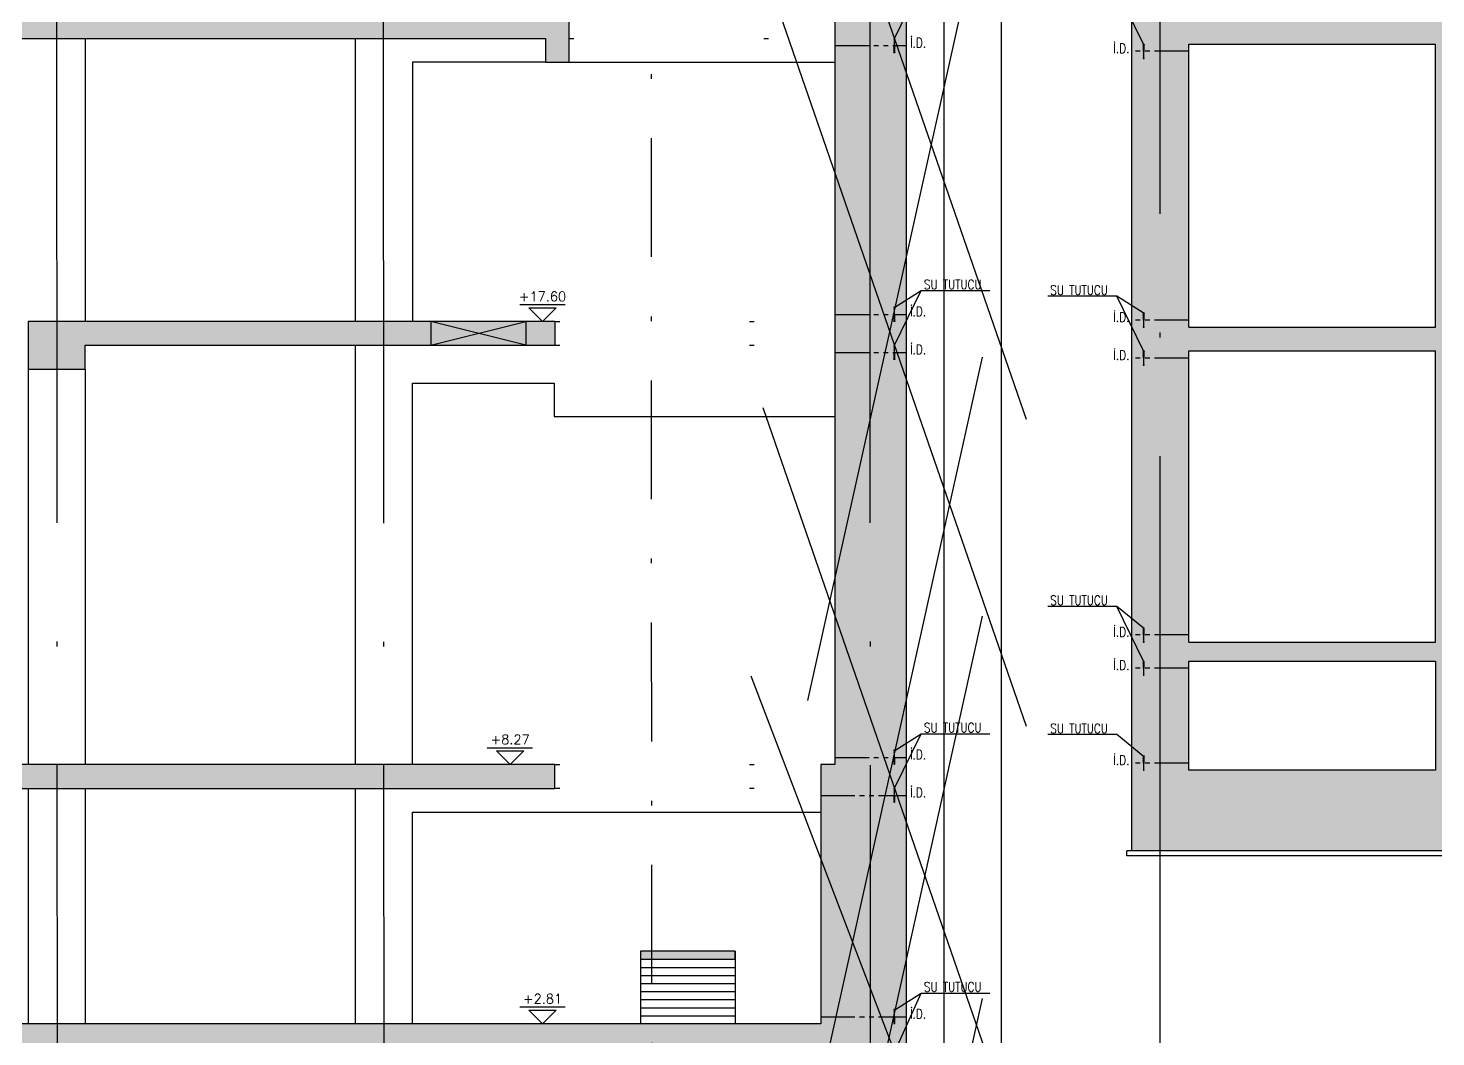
# Model space of a CAD drawing. Header units: millimetres. Extents: x 400382 to 401267, y 4543945 to 4544126.
# Drawn here: x 400643.13 to 400672.79, y 4543968.17 to 4543989.41 of the extents above; entities that cross this region are included whole.
import ezdxf
from ezdxf.enums import TextEntityAlignment as Align

# ---------------------------------------------------------------- set-up
doc = ezdxf.new("R2010")
doc.units = ezdxf.units.MM
for name, pattern in [('ACAD_ISO05W100', [33, 24, -3, 0, -3, 0, -3]), ('AKS', [3, 2.5, -0.25, 0, -0.25]), ('CIZGI', [0.4, 0.25, -0.15]), ('CONTINU', [0]), ('DASHDOT2', [0.5, 0.25, -0.125, 0, -0.125]), ('Dot', [4, 0, -4])]:
    doc.linetypes.add(name, pattern=pattern)
for name, color, linetype in [('aks prota', 2, 'AKS'), ('görünüş prota', 4, 'Continuous'), ('inşaat derzi prota', 11, 'Continuous'), ('kesik prota', 2, 'CIZGI'), ('kesit prota', 1, 'Continuous'), ('kesit tarama prota', 252, 'Continuous'), ('kot prota', 4, 'Continuous'), ('not yazısı prota', 6, 'Continuous'), ('not çizgisi prota', 4, 'Continuous'), ('PRT-AL-TUNEL_EKSENI', 14, 'DASHDOT2'), ('PRT-CST-rc_level', 6, 'Continuous'), ('PRT-CST-rc_levermark', 4, 'Continuous'), ('st_s_su tutucu', 2, 'Continuous'), ('st_s_ölçü', 4, 'Continuous')]:
    doc.layers.add(name, color=color, linetype=linetype)
doc.layers.add('PRT-KD-kazik', color=172, linetype='Continuous', lineweight=25)
doc.styles.add('OLCU', font='romanstw.shx')
doc.styles.add('TSIMPLEX', font='romanstw.shx')
doc.dimstyles.new('1-50', dxfattribs={"dimtxt": 10, "dimasz": 4, "dimexe": 4, "dimexo": 8, "dimgap": 4, "dimtad": 1, "dimdec": 1, "dimrnd": 0.05, "dimzin": 9, "dimdsep": 46, "dimtxsty": 'OLCU', "dimblk1": 'OBLIQUE', "dimblk2": 'OBLIQUE', "dimsah": 1, "dimcen": 2, "dimdle": 4, "dimclrd": 4, "dimclre": 4, "dimclrt": 3, "dimadec": 1, "dimazin": 0, "dimtfac": 1, "dimtdec": 1, "dimtix": 1, "dimtmove": 2, "dimatfit": 3, "dimldrblk": 'OBLIQUE', "dimfxl": 1, "dimtvp": 1, "dimtolj": 1, "dimtzin": 1, "dimarcsym": 0})

# ---------------------------------------------------------------- blocks, each defined once
blk = doc.blocks.new('_Oblique')
at = {"layer": 'st_s_ölçü', "lineweight": -2}
blk.add_line((-0.5, -0.5), (0.5, 0.5), dxfattribs=at)
blk = doc.blocks.new('D')
at = {"layer": 'st_s_su tutucu', "linetype": 'CONTINU', "ltscale": 0.2}
for p, q in [((-39987.8, 52508.2), (-39992.6, 52508.2)), ((-39992.6, 52508.2), (-39992.6, 52507.4)), ((-39992.6, 52507.4), (-39990.6, 52506.1)), ((-39990.6, 52506.1), (-39990.6, 52498.5)), ((-39989.8, 52506.1), (-39987.8, 52507.4)), ((-39989.8, 52498.5), (-39989.8, 52506.1)), ((-39987.8, 52507.4), (-39987.8, 52508.2)), ((-39992.6, 52449), (-39990.6, 52450.3)), ((-39992.6, 52448.2), (-39992.6, 52449)), ((-39987.8, 52448.2), (-39992.6, 52448.2)), ((-39990.6, 52478.7), (-39991.9, 52478.7)), ((-39991.9, 52478.7), (-39991.9, 52477.7)), ((-39991.9, 52477.7), (-39990.6, 52477.7)), ((-39990.6, 52498.5), (-39991.5, 52498.5)), ((-39991.5, 52498.5), (-39991.5, 52497.9)), ((-39991.5, 52497.9), (-39990.6, 52497.9)), ((-39990.6, 52488.5), (-39991.5, 52488.5)), ((-39991.5, 52488.5), (-39991.5, 52487.9)), ((-39991.5, 52487.9), (-39990.6, 52487.9)), ((-39991.5, 52467.9), (-39991.5, 52468.5)), ((-39991.5, 52468.5), (-39990.6, 52468.5)), ((-39990.6, 52467.9), (-39991.5, 52467.9)), ((-39991.5, 52457.9), (-39991.5, 52458.5)), ((-39991.5, 52458.5), (-39990.6, 52458.5)), ((-39990.6, 52457.9), (-39991.5, 52457.9)), ((-39990.6, 52497.9), (-39990.6, 52488.5)), ((-39990.6, 52487.9), (-39990.6, 52478.7)), ((-39990.6, 52468.5), (-39990.6, 52477.7)), ((-39990.6, 52458.5), (-39990.6, 52467.9)), ((-39990.6, 52450.3), (-39990.6, 52457.9)), ((-39988.9, 52498.5), (-39989.8, 52498.5)), ((-39989.8, 52488.5), (-39989.8, 52497.9)), ((-39989.8, 52497.9), (-39988.9, 52497.9)), ((-39988.9, 52488.5), (-39989.8, 52488.5)), ((-39989.8, 52478.7), (-39989.8, 52487.9)), ((-39989.8, 52487.9), (-39988.9, 52487.9)), ((-39988.5, 52478.7), (-39989.8, 52478.7)), ((-39989.8, 52477.7), (-39988.5, 52477.7)), ((-39989.8, 52477.7), (-39989.8, 52468.5)), ((-39989.8, 52468.5), (-39988.9, 52468.5)), ((-39988.9, 52467.9), (-39989.8, 52467.9)), ((-39989.8, 52467.9), (-39989.8, 52458.5)), ((-39989.8, 52458.5), (-39988.9, 52458.5)), ((-39988.9, 52457.9), (-39989.8, 52457.9)), ((-39989.8, 52457.9), (-39989.8, 52450.3)), ((-39989.8, 52450.3), (-39987.8, 52449)), ((-39988.9, 52497.9), (-39988.9, 52498.5)), ((-39988.9, 52487.9), (-39988.9, 52488.5)), ((-39988.9, 52468.5), (-39988.9, 52467.9)), ((-39988.9, 52458.5), (-39988.9, 52457.9)), ((-39988.5, 52477.7), (-39988.5, 52478.7)), ((-39987.8, 52449), (-39987.8, 52448.2))]:
    blk.add_line(p, q, dxfattribs=at)
blk = doc.blocks.new('KOTK5')
at = {"layer": 'PRT-CST-rc_levermark'}
blk.add_line((217, 160), (-213, 160), dxfattribs=at)
blk.add_lwpolyline([(130, 130), (-130, 130), (0, 0)], close=True, dxfattribs=at)
at = {"layer": 'PRT-CST-rc_level', "style": 'OLCU'}
blk.add_attdef('000.00', text='', height=90, dxfattribs=at).set_placement((0, 193), align=Align.CENTER)

msp = doc.modelspace()

# ---------------------------------------------------------------- hatches: boundary and pattern name
at = {"layer": 'kesit tarama prota'}
h = msp.add_hatch(color=256, dxfattribs=at)
h.dxf.hatch_style = 1
h.paths.add_polyline_path([(400752.80478, 4543960.26944), (400728.53905, 4543960.26944), (400728.53905, 4543961.89944), (400774.30406, 4543961.89944), (400774.30406, 4543960.26944), (400754.14467, 4543960.26944), (400754.14467, 4543957.71944), (400787.74533, 4543957.71944), (400787.74533, 4543960.26944), (400787.74533, 4543973.77944), (400787.71973, 4543973.77944), (400787.71973, 4543976.07944), (400788.21973, 4543976.07944), (400788.21973, 4543976.27944), (400790.59874, 4543976.27944), (400790.59874, 4543973.77944), (400787.74533, 4543973.77944), (400787.74533, 4543972.07944), (400807.77377, 4543972.07944), (400808.98346, 4543968.32944), (400817.08073, 4543968.32944), (400817.08073, 4543996.86944), (400808.97873, 4543996.86944), (400808.97873, 4543999.52944), (400806.38073, 4543999.52944), (400806.38073, 4543996.86944), (400802.08073, 4543996.86944), (400802.08073, 4544000.03944), (400801.78073, 4544000.03944), (400801.78073, 4543995.66944), (400806.18073, 4543995.66944), (400806.18073, 4543989.56944), (400806.18073, 4543989.06944), (400806.18073, 4543983.10944), (400806.18073, 4543982.60944), (400806.18073, 4543973.77944), (400790.89874, 4543973.77944), (400790.89874, 4543976.07944), (400804.38073, 4543976.07944), (400804.38073, 4543976.47944), (400788.01973, 4543976.47944), (400788.01973, 4543976.27944), (400787.71973, 4543976.27944), (400787.71973, 4543976.66944), (400787.41973, 4543976.66944), (400787.41973, 4543976.83944), (400787.11973, 4543976.83944), (400787.11973, 4543977.00944), (400786.81973, 4543977.00944), (400786.81973, 4543977.17944), (400786.51973, 4543977.17944), (400786.51973, 4543977.34944), (400786.21973, 4543977.34944), (400786.21973, 4543977.51944), (400785.91973, 4543977.51944), (400785.91973, 4543977.68944), (400785.61973, 4543977.68944), (400785.61973, 4543977.85944), (400785.31973, 4543977.85944), (400785.31973, 4543978.02944), (400785.01973, 4543978.02944), (400785.01973, 4543978.19944), (400784.71973, 4543978.19944), (400784.71973, 4543978.36944), (400784.41973, 4543978.36944), (400784.41973, 4543978.53944), (400784.11973, 4543978.53944), (400784.11973, 4543978.70944), (400782.91973, 4543978.70944), (400782.91973, 4543978.87944), (400782.61973, 4543978.87944), (400782.61973, 4543979.04944), (400782.31973, 4543979.04944), (400782.31973, 4543979.21944), (400782.01973, 4543979.21944), (400782.01973, 4543979.38944), (400781.71973, 4543979.38944), (400781.71973, 4543979.55944), (400781.41973, 4543979.55944), (400781.41973, 4543979.72944), (400781.11973, 4543979.72944), (400781.11973, 4543979.89944), (400780.81973, 4543979.89944), (400780.81973, 4543980.06944), (400780.51973, 4543980.06944), (400780.51973, 4543980.23944), (400780.21973, 4543980.23944), (400780.21973, 4543980.40944), (400779.91973, 4543980.40944), (400779.91973, 4543980.57944), (400779.61973, 4543980.57944), (400779.61973, 4543980.74944), (400779.31973, 4543980.74944), (400779.31973, 4543980.91944), (400778.11973, 4543980.91944), (400778.11973, 4543981.08944), (400777.81973, 4543981.08944), (400777.81973, 4543981.25944), (400777.51973, 4543981.25944), (400777.51973, 4543981.42944), (400777.21973, 4543981.42944), (400777.21973, 4543981.59944), (400776.91973, 4543981.59944), (400776.91973, 4543981.76944), (400776.61973, 4543981.76944), (400776.61973, 4543981.93944), (400776.31973, 4543981.93944), (400776.31973, 4543982.10944), (400776.01973, 4543982.10944), (400776.01973, 4543982.27944), (400775.71973, 4543982.27944), (400775.71973, 4543982.44944), (400775.41973, 4543982.44944), (400775.41973, 4543982.61944), (400775.11973, 4543982.61944), (400775.11973, 4543982.78944), (400774.81973, 4543982.78944), (400774.81973, 4543982.95944), (400774.51973, 4543982.95944), (400774.51973, 4543983.10944), (400759.29513, 4543983.10944), (400759.29513, 4543989.01944), (400758.99513, 4543989.01944), (400758.99513, 4543983.10944), (400752.99513, 4543983.10944), (400752.99513, 4543989.01944), (400752.69513, 4543989.01944), (400752.69513, 4543983.10944), (400752.69513, 4543983.00944), (400752.44513, 4543983.00944), (400752.44513, 4543983.10944), (400737.18554, 4543983.10944), (400737.18554, 4543982.60944), (400771.96924, 4543982.60944), (400771.96924, 4543981.10944), (400776.29149, 4543981.10944), (400784.31088, 4543976.47944), (400739.48554, 4543976.47944), (400739.48554, 4543976.07944), (400784.79874, 4543976.07944), (400784.79874, 4543973.77944), (400764.01554, 4543973.77944), (400764.01554, 4543976.02944), (400763.71554, 4543976.02944), (400763.71554, 4543973.77944), (400746.71554, 4543973.77944), (400746.71554, 4543976.02944), (400746.41554, 4543976.02944), (400746.41554, 4543973.77944), (400739.58554, 4543973.77944), (400739.58554, 4543972.77944), (400784.68299, 4543972.77944), (400784.68299, 4543968.31944), (400739.58554, 4543968.31944), (400739.58554, 4543966.81944), (400737.48554, 4543966.81944), (400737.48554, 4543968.31944), (400720.17426, 4543968.31944), (400720.17426, 4543968.11944), (400719.87402, 4543968.11944), (400719.87402, 4543968.50944), (400719.58402, 4543968.50944), (400719.58402, 4543968.67944), (400719.29402, 4543968.67944), (400719.29402, 4543968.84944), (400719.00402, 4543968.84944), (400719.00402, 4543969.01944), (400718.71402, 4543969.01944), (400718.71402, 4543969.18944), (400718.42402, 4543969.18944), (400718.42402, 4543969.35944), (400718.13402, 4543969.35944), (400718.13402, 4543969.52944), (400717.84402, 4543969.52944), (400717.84402, 4543969.69944), (400717.55402, 4543969.69944), (400717.55402, 4543969.86944), (400717.26402, 4543969.86944), (400717.26402, 4543970.03944), (400716.97402, 4543970.03944), (400716.97402, 4543970.20944), (400716.68402, 4543970.20944), (400716.68402, 4543970.37944), (400716.39402, 4543970.37944), (400716.39402, 4543970.54944), (400716.10402, 4543970.54944), (400716.10402, 4543970.71944), (400715.81402, 4543970.71944), (400715.81402, 4543970.88944), (400715.52402, 4543970.88944), (400715.52402, 4543971.05944), (400714.03402, 4543971.05944), (400714.03402, 4543971.22944), (400713.74402, 4543971.22944), (400713.74402, 4543971.39944), (400713.45402, 4543971.39944), (400713.45402, 4543971.56944), (400713.16402, 4543971.56944), (400713.16402, 4543971.73944), (400712.87402, 4543971.73944), (400712.87402, 4543971.90944), (400712.58402, 4543971.90944), (400712.58402, 4543972.07944), (400712.29402, 4543972.07944), (400712.29402, 4543972.24944), (400712.00402, 4543972.24944), (400712.00402, 4543972.41944), (400711.71402, 4543972.41944), (400711.71402, 4543972.58944), (400711.42402, 4543972.58944), (400711.42402, 4543972.75944), (400711.13402, 4543972.75944), (400711.13402, 4543972.92944), (400710.84402, 4543972.92944), (400710.84402, 4543973.09944), (400710.55402, 4543973.09944), (400710.55402, 4543973.26944), (400710.26402, 4543973.26944), (400710.26402, 4543973.43944), (400709.97402, 4543973.43944), (400709.97402, 4543973.60944), (400709.68402, 4543973.60944), (400709.68402, 4543973.77944), (400708.19402, 4543973.77944), (400708.19402, 4543973.94944), (400707.90402, 4543973.94944), (400707.90402, 4543974.11944), (400707.61402, 4543974.11944), (400707.61402, 4543974.28944), (400707.32402, 4543974.28944), (400707.32402, 4543974.45944), (400707.03402, 4543974.45944), (400707.03402, 4543974.62944), (400706.74402, 4543974.62944), (400706.74402, 4543974.79944), (400706.45402, 4543974.79944), (400706.45402, 4543974.96944), (400706.16402, 4543974.96944), (400706.16402, 4543975.13944), (400705.87402, 4543975.13944), (400705.87402, 4543975.30944), (400705.58402, 4543975.30944), (400705.58402, 4543975.47944), (400705.29402, 4543975.47944), (400705.29402, 4543975.64944), (400705.00402, 4543975.64944), (400705.00402, 4543975.81944), (400704.71402, 4543975.81944), (400704.71402, 4543975.98944), (400704.42402, 4543975.98944), (400704.42402, 4543976.15944), (400704.13402, 4543976.15944), (400704.13402, 4543976.32944), (400703.84402, 4543976.32944), (400703.84402, 4543976.47944), (400677.28073, 4543976.47944), (400677.28073, 4543982.60944), (400684.83073, 4543982.60944), (400684.83073, 4543983.10944), (400677.28073, 4543983.10944), (400677.28073, 4543989.06944), (400713.741, 4543989.06944), (400713.741, 4543989.56944), (400677.28073, 4543989.56944), (400677.28073, 4543995.66944), (400695.5878, 4543995.66944), (400695.5878, 4543998.24944), (400695.2878, 4543998.24944), (400695.2878, 4543996.86944), (400677.08073, 4543996.86944), (400677.08073, 4543997.39944), (400674.48073, 4543997.39944), (400674.48073, 4543996.86944), (400666.38073, 4543996.86944), (400666.38073, 4543972.07944), (400678.17105, 4543972.07944), (400679.38073, 4543968.32944), (400686.13073, 4543968.32944), (400687.34041, 4543972.07944), (400703.1323, 4543972.07944), (400705.8123, 4543966.71944), (400715.09975, 4543966.71944), (400715.09975, 4543968.31944), (400714.03402, 4543968.31944), (400714.03402, 4543970.85944), (400715.17972, 4543970.85944), (400719.57402, 4543968.28347), (400719.57402, 4543967.28944), (400718.15748, 4543967.28944), (400718.15748, 4543967.91944), (400717.00197, 4543967.91944), (400717.00197, 4543968.31944), (400715.09975, 4543968.31944), (400715.09975, 4543966.71944), (400715.09975, 4543960.26944), (400715.09975, 4543957.71944), (400752.80478, 4543957.71944)])
h.paths.add_polyline_path([(400726.83873, 4543962.19944), (400726.83873, 4543961.89944), (400728.11372, 4543961.89944), (400728.11372, 4543960.26944), (400727.02474, 4543960.26944), (400725.34166, 4543959.71944), (400723.06177, 4543959.71944), (400721.37869, 4543960.26944), (400718.16209, 4543960.26944), (400718.16209, 4543966.41944), (400723.60465, 4543966.41944), (400723.60465, 4543967.71944), (400736.88554, 4543967.71944), (400736.88554, 4543966.21944), (400740.18554, 4543966.21944), (400740.18554, 4543967.71944), (400784.68299, 4543967.71944), (400784.68299, 4543960.26944), (400781.46639, 4543960.26944), (400779.78331, 4543959.71944), (400777.50342, 4543959.71944), (400775.82034, 4543960.26944), (400774.73109, 4543960.26944), (400774.73109, 4543961.89944), (400776.00635, 4543961.89944), (400776.00635, 4543962.19944)], flags=16)
h.paths.add_polyline_path([(400723.00467, 4543966.81944), (400719.87402, 4543966.81944), (400719.87402, 4543967.91944), (400720.37426, 4543967.91944), (400720.37426, 4543968.11944), (400723.00467, 4543968.11944)], flags=16)
h.paths.add_polyline_path([(400713.73402, 4543968.31944), (400707.5123, 4543968.31944), (400707.5123, 4543973.17944), (400707.5123, 4543973.77944), (400702.32511, 4543973.77944), (400702.32511, 4543976.27944), (400703.53384, 4543976.27944), (400707.5123, 4543973.94723), (400707.5123, 4543973.77944), (400707.5123, 4543973.17944), (400708.73024, 4543973.17944), (400713.73402, 4543970.29051)], flags=16)
h.paths.add_polyline_path([(400702.02511, 4543973.77944), (400684.73073, 4543973.77944), (400684.43073, 4543973.77944), (400684.43073, 4543970.02944), (400681.08073, 4543970.02944), (400681.08073, 4543973.77944), (400680.78073, 4543973.77944), (400677.28073, 4543973.77944), (400677.28073, 4543976.07944), (400702.02511, 4543976.07944)], flags=16)
h.paths.add_polyline_path([(400772.56924, 4543981.60944), (400772.56924, 4543982.90944), (400774.2023, 4543982.90944), (400776.42546, 4543981.64964), (400776.42546, 4543981.60944)], flags=16)
h.paths.add_polyline_path([(400778.11973, 4543980.63125), (400778.11973, 4543980.71944), (400778.967, 4543980.71944), (400782.61973, 4543978.64956), (400782.61973, 4543978.03318)], flags=16)
h.paths.add_polyline_path([(400782.91973, 4543977.85997), (400782.91973, 4543978.50944), (400783.767, 4543978.50944), (400787.41973, 4543976.43956), (400787.41973, 4543973.77944), (400785.29874, 4543973.77944), (400785.29874, 4543976.48645)], flags=16)
h.paths.add_polyline_path([(400676.68073, 4543973.77944), (400673.28073, 4543973.77944), (400673.28073, 4543995.66944), (400674.78073, 4543995.66944), (400674.78073, 4543997.09944), (400676.68073, 4543997.09944)], flags=16)
h.paths.add_polyline_path([(400672.78073, 4543973.77944), (400667.58073, 4543973.77944), (400667.58073, 4543976.07944), (400672.78073, 4543976.07944)], flags=16)
h.paths.add_polyline_path([(400672.78073, 4543976.47944), (400667.58073, 4543976.47944), (400667.58073, 4543982.60944), (400672.78073, 4543982.60944)], flags=16)
h.paths.add_polyline_path([(400672.78073, 4543983.10944), (400667.58073, 4543983.10944), (400667.58073, 4543989.06944), (400672.78073, 4543989.06944)], flags=16)
h.paths.add_polyline_path([(400672.78073, 4543989.56944), (400667.58073, 4543989.56944), (400667.58073, 4543995.66944), (400672.78073, 4543995.66944)], flags=16)
h.paths.add_polyline_path([(400806.78346, 4543973.77944), (400806.78346, 4543999.32944), (400808.67873, 4543999.32944), (400808.67873, 4543995.66944), (400810.18346, 4543995.66944), (400810.18346, 4543973.77944)], flags=16)
h.paths.add_polyline_path([(400810.68346, 4543970.02944), (400810.68346, 4543976.07944), (400815.88073, 4543976.07944), (400815.88073, 4543973.77944), (400815.88073, 4543970.02944)], flags=16)
h.paths.add_polyline_path([(400810.68346, 4543976.47944), (400810.68346, 4543982.60944), (400815.88073, 4543982.60944), (400815.88073, 4543976.47944)], flags=16)
h.paths.add_polyline_path([(400810.68346, 4543983.10944), (400810.68346, 4543989.06944), (400815.88073, 4543989.06944), (400815.88073, 4543983.10944)], flags=16)
h.paths.add_polyline_path([(400810.68346, 4543989.56944), (400810.68346, 4543995.66944), (400815.88073, 4543995.66944), (400815.88073, 4543989.56944)], flags=16)
h = msp.add_hatch(color=256, dxfattribs=at)
h.dxf.hatch_style = 1
h.paths.add_polyline_path([(400661.6276, 4543996.98835), (400617.54174, 4543996.98835), (400617.54174, 4543995.78835), (400660.1276, 4543995.78835), (400660.1276, 4543973.89881), (400659.8276, 4543973.89881), (400659.8276, 4543968.43835), (400642.17763, 4543968.43835), (400642.17763, 4543967.83835), (400650.62647, 4543967.83835), (400650.62679, 4543967.23835), (400651.22759, 4543967.23835), (400651.22759, 4543967.83835), (400653.6276, 4543967.83835), (400653.6276, 4543966.53835), (400654.2276, 4543966.53835), (400654.2276, 4543967.83835), (400659.8276, 4543967.83835), (400659.8276, 4543960.38835), (400657.93603, 4543960.38835), (400656.94674, 4543959.83834), (400655.60665, 4543959.83834), (400654.61735, 4543960.38835), (400653.97702, 4543960.38835), (400653.97702, 4543962.01835), (400654.72759, 4543962.01835), (400654.72759, 4543962.31835), (400653.02763, 4543962.31835), (400653.02763, 4543962.01835), (400653.72702, 4543962.01835), (400653.72702, 4543960.38835), (400642.70187, 4543960.38835), (400642.70187, 4543958.38835), (400654.09877, 4543958.38835), (400655.08807, 4543957.83834), (400657.46531, 4543957.83834), (400658.45461, 4543957.83835), (400661.6276, 4543957.83835)])
h = msp.add_hatch(color=256, dxfattribs=at)
h.dxf.hatch_style = 1
h.paths.add_polyline_path([(400654.5276, 4543989.68832), (400617.54174, 4543989.68835), (400617.54174, 4543988.88835), (400620.42803, 4543988.88835), (400620.42803, 4543989.18835), (400654.0276, 4543989.18832), (400654.0276, 4543988.6882), (400654.5276, 4543988.6882)])
h = msp.add_hatch(color=256, dxfattribs=at)
h.dxf.hatch_style = 1
h.paths.add_polyline_path([(400654.2276, 4543983.22835), (400643.12759, 4543983.22835), (400643.12759, 4543982.22835), (400644.32759, 4543982.22835), (400644.32759, 4543982.72835), (400654.2276, 4543982.72835)])
h = msp.add_hatch(color=256, dxfattribs=at)
h.dxf.hatch_style = 1
h.paths.add_polyline_path([(400654.22759, 4543973.89835), (400618.92759, 4543973.89835), (400618.92759, 4543957.83835), (400624.94132, 4543957.83835), (400625.93693, 4543958.38835), (400637.90187, 4543958.38835), (400637.90187, 4543960.38835), (400626.82702, 4543960.38835), (400626.82702, 4543962.01835), (400627.52809, 4543962.01835), (400627.52809, 4543962.31835), (400625.82759, 4543962.31835), (400625.82759, 4543962.01835), (400626.57702, 4543962.01835), (400626.57702, 4543960.38835), (400625.93693, 4543960.38835), (400624.94132, 4543959.83533), (400623.61206, 4543959.83533), (400622.61735, 4543960.38835), (400620.72759, 4543960.38835), (400620.72759, 4543967.83835), (400638.37763, 4543967.83835), (400638.37763, 4543968.43835), (400620.72759, 4543968.43835), (400620.72759, 4543972.89835), (400630.52759, 4543972.89835), (400630.52759, 4543973.39835), (400654.22759, 4543973.39835)])
h = msp.add_hatch(color=256, dxfattribs=at)
h.dxf.hatch_style = 1
h.paths.add_polyline_path([(400658.02759, 4543969.96835), (400656.02759, 4543969.96835), (400656.02759, 4543969.79835), (400658.02759, 4543969.79835)], flags=17)

# ---------------------------------------------------------------- linework, layer by layer
at = {"layer": 'aks prota', "ltscale": 10}
for p, q in [((400643.75198, 4543948.88764), (400643.72726, 4544003.34261)), ((400650.63579, 4543948.88299), (400650.61107, 4544003.33796)), ((400660.88579, 4543948.88764), (400660.86107, 4544003.34261)), ((400666.98073, 4543955.39459), (400666.98073, 4544003.2231))]:
    msp.add_line(p, q, dxfattribs=at)
at = {"layer": 'görünüş prota'}
for p, q in [((400644.32759, 4543989.18835), (400644.32759, 4543983.22835)), ((400650.02759, 4543983.22835), (400650.02759, 4543989.18835)), ((400650.02759, 4543973.89835), (400650.02759, 4543982.72835)), ((400643.12759, 4543982.22835), (400643.12759, 4543973.89835)), ((400644.32759, 4543982.22835), (400644.32759, 4543973.89835)), ((400654.21201, 4543981.92835), (400654.21201, 4543981.22887)), ((400643.12759, 4543973.39835), (400643.12759, 4543968.43835)), ((400644.32759, 4543973.39835), (400644.32759, 4543968.43835)), ((400650.02759, 4543968.43835), (400650.02759, 4543973.39835)), ((400666.38073, 4543972.07944), (400666.28073, 4543972.07944)), ((400666.28073, 4543971.97944), (400666.28073, 4543972.07944)), ((400678.10924, 4543971.97944), (400666.28073, 4543971.97944))]:
    msp.add_line(p, q, dxfattribs=at)
at = {"layer": 'görünüş prota', "color": 4}
for p, q in [((400656.02759, 4543969.96835), (400656.02759, 4543968.43835)), ((400658.02759, 4543969.96835), (400658.02759, 4543968.43835))]:
    msp.add_line(p, q, dxfattribs=at)
at = {"layer": 'görünüş prota', "color": 4, "linetype": 'Dot'}
for points in [[(400654.5276, 4543989.18832), (400660.1276, 4543989.18884)], [(400654.22759, 4543983.22887), (400660.1276, 4543983.22887)], [(400654.22759, 4543982.72835), (400660.1276, 4543982.72887)], [(400654.22759, 4543973.89829), (400659.8276, 4543973.89881)], [(400654.22759, 4543973.39883), (400659.8276, 4543973.39883)]]:
    msp.add_lwpolyline(points, dxfattribs=at)
at = {"layer": 'görünüş prota'}
for points in [[(400654.0276, 4543988.6882), (400651.22759, 4543988.6882), (400651.22759, 4543983.22835)], [(400654.5276, 4543988.6882), (400660.1276, 4543988.6882)], [(400651.22759, 4543973.89835), (400651.22759, 4543981.92835), (400654.21201, 4543981.92835)], [(400654.21201, 4543981.22887), (400660.1276, 4543981.22887)], [(400651.22759, 4543968.43835), (400651.22759, 4543972.89835), (400659.8276, 4543972.89835)]]:
    msp.add_lwpolyline(points, dxfattribs=at)
at = {"layer": 'görünüş prota', "color": 4}
for points in [[(400656.02759, 4543969.62835), (400658.02759, 4543969.62835)], [(400656.02759, 4543969.45835), (400658.02759, 4543969.45835)], [(400656.02759, 4543969.28835), (400658.02759, 4543969.28835)], [(400656.02759, 4543969.11835), (400658.02759, 4543969.11835)], [(400656.02759, 4543968.94835), (400658.02759, 4543968.94835)], [(400656.02759, 4543968.77835), (400658.02759, 4543968.77835)], [(400656.02759, 4543968.60835), (400658.02759, 4543968.60835)]]:
    msp.add_lwpolyline(points, dxfattribs=at)
at = {"layer": 'inşaat derzi prota', "linetype": 'ACAD_ISO05W100', "ltscale": 0.03}
for p, q in [((400667.58073, 4543988.91944), (400666.38073, 4543988.91944)), ((400667.58073, 4543983.25944), (400666.38073, 4543983.25944)), ((400667.58073, 4543982.45944), (400666.38073, 4543982.45944)), ((400667.58073, 4543976.62944), (400666.38073, 4543976.62944)), ((400667.58073, 4543975.92944), (400666.38073, 4543975.92944)), ((400667.58073, 4543973.92944), (400666.38073, 4543973.92944))]:
    msp.add_line(p, q, dxfattribs=at)
for points in [[(400660.1276, 4543989.03835), (400661.6276, 4543989.03835)], [(400660.1276, 4543983.3789), (400661.6276, 4543983.3789)], [(400660.1276, 4543982.5789), (400661.6276, 4543982.5789)], [(400660.1276, 4543974.04884), (400661.6276, 4543974.04884)], [(400659.8276, 4543973.24884), (400661.6276, 4543973.24884)], [(400659.8276, 4543968.58835), (400661.6276, 4543968.58835)]]:
    msp.add_lwpolyline(points, dxfattribs=at)
at = {"layer": 'kesik prota', "ltscale": 10}
msp.add_lwpolyline([(400651.61136, 4543983.22835), (400651.61136, 4543982.72835), (400653.61197, 4543983.22835), (400653.61197, 4543982.72835), (400651.61136, 4543983.22835)], dxfattribs=at)
at = {"layer": 'kesit prota', "color": 1}
for p, q in [((400661.6276, 4543996.98835), (400661.6276, 4543957.83835)), ((400667.58073, 4543983.10944), (400667.58073, 4543989.06944)), ((400667.58073, 4543989.06944), (400672.78073, 4543989.06944)), ((400672.78073, 4543983.10944), (400672.78073, 4543989.06944)), ((400654.2276, 4543983.22835), (400654.2276, 4543982.72835)), ((400667.58073, 4543983.10944), (400672.78073, 4543983.10944)), ((400667.58073, 4543976.47944), (400667.58073, 4543982.60944)), ((400667.58073, 4543982.60944), (400672.78073, 4543982.60944)), ((400672.78073, 4543976.47944), (400672.78073, 4543982.60944)), ((400667.58073, 4543976.47944), (400672.78073, 4543976.47944)), ((400667.58073, 4543976.07944), (400672.78073, 4543976.07944)), ((400667.58073, 4543973.77944), (400667.58073, 4543976.07944)), ((400672.78073, 4543976.07944), (400672.78073, 4543973.77944)), ((400672.78073, 4543973.77944), (400667.58073, 4543973.77944))]:
    msp.add_line(p, q, dxfattribs=at)
at = {"layer": 'kesit prota'}
for p, q in [((400666.38073, 4543972.07944), (400666.38073, 4543996.86944)), ((400678.17105, 4543972.07944), (400666.38073, 4543972.07944))]:
    msp.add_line(p, q, dxfattribs=at)
at = {"layer": 'kesit prota', "color": 1}
for points in [[(400617.54174, 4543995.78835), (400660.1276, 4543995.78835), (400660.1276, 4543973.89881), (400659.8276, 4543973.89881), (400659.8276, 4543968.43835), (400642.17763, 4543968.43835), (400642.17763, 4543967.83835), (400650.61647, 4543967.83835)], [(400617.54174, 4543989.68835), (400617.54174, 4543988.88835), (400620.42803, 4543988.88835), (400620.42803, 4543989.18835), (400654.0276, 4543989.18832), (400654.0276, 4543988.6882), (400654.5276, 4543988.6882), (400654.5276, 4543989.68832), (400617.54174, 4543989.68835)], [(400626.57702, 4543960.38835), (400625.93693, 4543960.38835), (400624.94132, 4543959.83533), (400623.61206, 4543959.83533), (400622.61735, 4543960.38835), (400620.72759, 4543960.38835), (400620.72759, 4543967.83835), (400638.37763, 4543967.83835), (400638.37763, 4543968.43835), (400620.72759, 4543968.43835), (400620.72759, 4543972.89835), (400630.52759, 4543972.89835), (400630.52759, 4543973.39835), (400654.22759, 4543973.39835), (400654.22759, 4543973.89835), (400618.92759, 4543973.89835), (400618.92759, 4543957.83835), (400624.94132, 4543957.83835), (400625.93693, 4543958.38835)]]:
    msp.add_lwpolyline(points, dxfattribs=at)
at = {"layer": 'kesit prota'}
msp.add_lwpolyline([(400654.22759, 4543983.22835), (400643.12759, 4543983.22835), (400643.12759, 4543982.22835), (400644.32759, 4543982.22835), (400644.32759, 4543982.72835), (400654.22759, 4543982.72835)], dxfattribs=at)
at = {"layer": 'kesit prota', "color": 1}
msp.add_lwpolyline([(400656.02759, 4543969.96835), (400656.02759, 4543969.79835), (400658.02759, 4543969.79835), (400658.02759, 4543969.96835)], close=True, dxfattribs=at)
at = {"layer": 'not çizgisi prota'}
for points in [[(400666.62514, 4543989.06962), (400666.06658, 4543990.21938), (400664.62819, 4543990.21938)], [(400666.61805, 4543983.40845), (400666.06658, 4543983.75938), (400664.61619, 4543983.75938)], [(400666.62514, 4543982.60962), (400666.06658, 4543983.75938), (400664.62819, 4543983.75938)], [(400666.61873, 4543976.77544), (400666.06658, 4543977.22938), (400664.61619, 4543977.22938)], [(400666.62514, 4543976.07962), (400666.06658, 4543977.22938), (400664.62819, 4543977.22938)], [(400666.61873, 4543974.07544), (400666.06658, 4543974.52938), (400664.61619, 4543974.52938)]]:
    msp.add_lwpolyline(points, dxfattribs=at)
at = {"layer": 'PRT-AL-TUNEL_EKSENI', "ltscale": 10}
msp.add_line((400656.27759, 4543948.88764), (400656.25288, 4544003.34261), dxfattribs=at)
at = {"layer": 'PRT-KD-kazik', "color": 3}
msp.add_lwpolyline([(400662.4276, 4543995.02835), (400663.6276, 4543995.02835), (400663.6276, 4543950.72835), (400662.4276, 4543950.72835)], close=True, dxfattribs=at)
at = {"layer": 'st_s_su tutucu', "linetype": 'CONTINU', "ltscale": 0.2}
for p, q in [((400666.61873, 4543989.06544), (400666.61873, 4543989.06944)), ((400666.61873, 4543989.06944), (400666.64273, 4543989.06944)), ((400666.62873, 4543989.05877), (400666.61873, 4543989.06544)), ((400666.62873, 4543988.92177), (400666.62223, 4543988.92177)), ((400666.62223, 4543988.92177), (400666.62223, 4543988.9171)), ((400666.62223, 4543988.9171), (400666.62873, 4543988.9171)), ((400666.62423, 4543989.01785), (400666.62423, 4543989.02102)), ((400666.62423, 4543989.02102), (400666.62873, 4543989.02102)), ((400666.62873, 4543989.01785), (400666.62423, 4543989.01785)), ((400666.62423, 4543988.97102), (400666.62873, 4543988.97102)), ((400666.62423, 4543988.96785), (400666.62423, 4543988.97102)), ((400666.62873, 4543988.96785), (400666.62423, 4543988.96785)), ((400666.62873, 4543988.87102), (400666.62423, 4543988.87102)), ((400666.62423, 4543988.87102), (400666.62423, 4543988.86785)), ((400666.62423, 4543988.86785), (400666.62873, 4543988.86785)), ((400666.62873, 4543988.82102), (400666.62423, 4543988.82102)), ((400666.62423, 4543988.82102), (400666.62423, 4543988.81785)), ((400666.62873, 4543989.02102), (400666.62873, 4543989.05877)), ((400666.62873, 4543988.97102), (400666.62873, 4543989.01785)), ((400666.62873, 4543988.92177), (400666.62873, 4543988.96785)), ((400666.62873, 4543988.9171), (400666.62873, 4543988.87102)), ((400666.62873, 4543988.86785), (400666.62873, 4543988.82102)), ((400666.64273, 4543989.06544), (400666.63273, 4543989.05877)), ((400666.63273, 4543989.05877), (400666.63273, 4543989.02102)), ((400666.63273, 4543989.02102), (400666.63723, 4543989.02102)), ((400666.63723, 4543989.01785), (400666.63273, 4543989.01785)), ((400666.63273, 4543989.01785), (400666.63273, 4543988.97102)), ((400666.63273, 4543988.97102), (400666.63723, 4543988.97102)), ((400666.63723, 4543988.96785), (400666.63273, 4543988.96785)), ((400666.63273, 4543988.96785), (400666.63273, 4543988.92177)), ((400666.63923, 4543988.92177), (400666.63273, 4543988.92177)), ((400666.63273, 4543988.87102), (400666.63273, 4543988.9171)), ((400666.63273, 4543988.9171), (400666.63923, 4543988.9171)), ((400666.63723, 4543988.87102), (400666.63273, 4543988.87102)), ((400666.63273, 4543988.82102), (400666.63273, 4543988.86785)), ((400666.63273, 4543988.86785), (400666.63723, 4543988.86785)), ((400666.63723, 4543988.82102), (400666.63273, 4543988.82102)), ((400666.63723, 4543989.02102), (400666.63723, 4543989.01785)), ((400666.63723, 4543988.97102), (400666.63723, 4543988.96785)), ((400666.63723, 4543988.86785), (400666.63723, 4543988.87102)), ((400666.63723, 4543988.81785), (400666.63723, 4543988.82102)), ((400666.63923, 4543988.9171), (400666.63923, 4543988.92177)), ((400666.64273, 4543989.06944), (400666.64273, 4543989.06544)), ((400666.62873, 4543988.78011), (400666.61873, 4543988.77344)), ((400666.61873, 4543988.77344), (400666.61873, 4543988.76944)), ((400666.61873, 4543988.76944), (400666.64273, 4543988.76944)), ((400666.62423, 4543988.81785), (400666.62873, 4543988.81785)), ((400666.62873, 4543988.81785), (400666.62873, 4543988.78011)), ((400666.63273, 4543988.78011), (400666.63273, 4543988.81785)), ((400666.63273, 4543988.81785), (400666.63723, 4543988.81785)), ((400666.64273, 4543988.77344), (400666.63273, 4543988.78011)), ((400666.64273, 4543988.76944), (400666.64273, 4543988.77344)), ((400666.61873, 4543983.40544), (400666.61873, 4543983.40944)), ((400666.61873, 4543983.40944), (400666.64273, 4543983.40944)), ((400666.62873, 4543983.39877), (400666.61873, 4543983.40544)), ((400666.62873, 4543983.26177), (400666.62223, 4543983.26177)), ((400666.62223, 4543983.26177), (400666.62223, 4543983.2571)), ((400666.62223, 4543983.2571), (400666.62873, 4543983.2571)), ((400666.62423, 4543983.35785), (400666.62423, 4543983.36102)), ((400666.62423, 4543983.36102), (400666.62873, 4543983.36102)), ((400666.62873, 4543983.35785), (400666.62423, 4543983.35785)), ((400666.62423, 4543983.31102), (400666.62873, 4543983.31102)), ((400666.62423, 4543983.30785), (400666.62423, 4543983.31102)), ((400666.62873, 4543983.30785), (400666.62423, 4543983.30785)), ((400666.62873, 4543983.21102), (400666.62423, 4543983.21102)), ((400666.62423, 4543983.21102), (400666.62423, 4543983.20785)), ((400666.62423, 4543983.20785), (400666.62873, 4543983.20785)), ((400666.62873, 4543983.36102), (400666.62873, 4543983.39877)), ((400666.62873, 4543983.31102), (400666.62873, 4543983.35785)), ((400666.62873, 4543983.26177), (400666.62873, 4543983.30785)), ((400666.62873, 4543983.2571), (400666.62873, 4543983.21102)), ((400666.62873, 4543983.20785), (400666.62873, 4543983.16102)), ((400666.64273, 4543983.40544), (400666.63273, 4543983.39877)), ((400666.63273, 4543983.39877), (400666.63273, 4543983.36102)), ((400666.63273, 4543983.36102), (400666.63723, 4543983.36102)), ((400666.63723, 4543983.35785), (400666.63273, 4543983.35785)), ((400666.63273, 4543983.35785), (400666.63273, 4543983.31102)), ((400666.63273, 4543983.31102), (400666.63723, 4543983.31102)), ((400666.63723, 4543983.30785), (400666.63273, 4543983.30785)), ((400666.63273, 4543983.30785), (400666.63273, 4543983.26177)), ((400666.63923, 4543983.26177), (400666.63273, 4543983.26177)), ((400666.63273, 4543983.21102), (400666.63273, 4543983.2571)), ((400666.63273, 4543983.2571), (400666.63923, 4543983.2571)), ((400666.63723, 4543983.21102), (400666.63273, 4543983.21102)), ((400666.63273, 4543983.16102), (400666.63273, 4543983.20785)), ((400666.63273, 4543983.20785), (400666.63723, 4543983.20785)), ((400666.63723, 4543983.36102), (400666.63723, 4543983.35785)), ((400666.63723, 4543983.31102), (400666.63723, 4543983.30785)), ((400666.63723, 4543983.20785), (400666.63723, 4543983.21102)), ((400666.63923, 4543983.2571), (400666.63923, 4543983.26177)), ((400666.64273, 4543983.40944), (400666.64273, 4543983.40544)), ((400666.62873, 4543983.12011), (400666.61873, 4543983.11344)), ((400666.61873, 4543983.11344), (400666.61873, 4543983.10944)), ((400666.61873, 4543983.10944), (400666.64273, 4543983.10944)), ((400666.62873, 4543983.16102), (400666.62423, 4543983.16102)), ((400666.62423, 4543983.16102), (400666.62423, 4543983.15785)), ((400666.62423, 4543983.15785), (400666.62873, 4543983.15785)), ((400666.62873, 4543983.15785), (400666.62873, 4543983.12011)), ((400666.63723, 4543983.16102), (400666.63273, 4543983.16102)), ((400666.63273, 4543983.12011), (400666.63273, 4543983.15785)), ((400666.63273, 4543983.15785), (400666.63723, 4543983.15785)), ((400666.64273, 4543983.11344), (400666.63273, 4543983.12011)), ((400666.63723, 4543983.15785), (400666.63723, 4543983.16102)), ((400666.64273, 4543983.10944), (400666.64273, 4543983.11344)), ((400666.61873, 4543982.60544), (400666.61873, 4543982.60944)), ((400666.61873, 4543982.60944), (400666.64273, 4543982.60944)), ((400666.62873, 4543982.59877), (400666.61873, 4543982.60544)), ((400666.62873, 4543982.56102), (400666.62873, 4543982.59877)), ((400666.64273, 4543982.60544), (400666.63273, 4543982.59877)), ((400666.63273, 4543982.59877), (400666.63273, 4543982.56102)), ((400666.64273, 4543982.60944), (400666.64273, 4543982.60544)), ((400666.62873, 4543982.32011), (400666.61873, 4543982.31344)), ((400666.61873, 4543982.31344), (400666.61873, 4543982.30944)), ((400666.61873, 4543982.30944), (400666.64273, 4543982.30944)), ((400666.62873, 4543982.46177), (400666.62223, 4543982.46177)), ((400666.62223, 4543982.46177), (400666.62223, 4543982.4571)), ((400666.62223, 4543982.4571), (400666.62873, 4543982.4571)), ((400666.62423, 4543982.55785), (400666.62423, 4543982.56102)), ((400666.62423, 4543982.56102), (400666.62873, 4543982.56102)), ((400666.62873, 4543982.55785), (400666.62423, 4543982.55785)), ((400666.62423, 4543982.51102), (400666.62873, 4543982.51102)), ((400666.62423, 4543982.50785), (400666.62423, 4543982.51102)), ((400666.62873, 4543982.50785), (400666.62423, 4543982.50785)), ((400666.62873, 4543982.41102), (400666.62423, 4543982.41102)), ((400666.62423, 4543982.41102), (400666.62423, 4543982.40785)), ((400666.62423, 4543982.40785), (400666.62873, 4543982.40785)), ((400666.62873, 4543982.36102), (400666.62423, 4543982.36102)), ((400666.62423, 4543982.36102), (400666.62423, 4543982.35785)), ((400666.62423, 4543982.35785), (400666.62873, 4543982.35785)), ((400666.62873, 4543982.51102), (400666.62873, 4543982.55785)), ((400666.62873, 4543982.46177), (400666.62873, 4543982.50785)), ((400666.62873, 4543982.4571), (400666.62873, 4543982.41102)), ((400666.62873, 4543982.40785), (400666.62873, 4543982.36102)), ((400666.62873, 4543982.35785), (400666.62873, 4543982.32011)), ((400666.63273, 4543982.56102), (400666.63723, 4543982.56102)), ((400666.63723, 4543982.55785), (400666.63273, 4543982.55785)), ((400666.63273, 4543982.55785), (400666.63273, 4543982.51102)), ((400666.63273, 4543982.51102), (400666.63723, 4543982.51102)), ((400666.63723, 4543982.50785), (400666.63273, 4543982.50785)), ((400666.63273, 4543982.50785), (400666.63273, 4543982.46177)), ((400666.63923, 4543982.46177), (400666.63273, 4543982.46177)), ((400666.63273, 4543982.41102), (400666.63273, 4543982.4571)), ((400666.63273, 4543982.4571), (400666.63923, 4543982.4571)), ((400666.63723, 4543982.41102), (400666.63273, 4543982.41102)), ((400666.63273, 4543982.36102), (400666.63273, 4543982.40785)), ((400666.63273, 4543982.40785), (400666.63723, 4543982.40785)), ((400666.63723, 4543982.36102), (400666.63273, 4543982.36102)), ((400666.63273, 4543982.32011), (400666.63273, 4543982.35785)), ((400666.63273, 4543982.35785), (400666.63723, 4543982.35785)), ((400666.64273, 4543982.31344), (400666.63273, 4543982.32011)), ((400666.63723, 4543982.56102), (400666.63723, 4543982.55785)), ((400666.63723, 4543982.51102), (400666.63723, 4543982.50785)), ((400666.63723, 4543982.40785), (400666.63723, 4543982.41102)), ((400666.63723, 4543982.35785), (400666.63723, 4543982.36102)), ((400666.63923, 4543982.4571), (400666.63923, 4543982.46177)), ((400666.64273, 4543982.30944), (400666.64273, 4543982.31344)), ((400666.61873, 4543976.77544), (400666.61873, 4543976.77944)), ((400666.61873, 4543976.77944), (400666.64273, 4543976.77944)), ((400666.62873, 4543976.76877), (400666.61873, 4543976.77544)), ((400666.62423, 4543976.72785), (400666.62423, 4543976.73102)), ((400666.62423, 4543976.73102), (400666.62873, 4543976.73102)), ((400666.62873, 4543976.72785), (400666.62423, 4543976.72785)), ((400666.62423, 4543976.68102), (400666.62873, 4543976.68102)), ((400666.62423, 4543976.67785), (400666.62423, 4543976.68102)), ((400666.62873, 4543976.67785), (400666.62423, 4543976.67785)), ((400666.62873, 4543976.73102), (400666.62873, 4543976.76877)), ((400666.62873, 4543976.68102), (400666.62873, 4543976.72785)), ((400666.62873, 4543976.63177), (400666.62873, 4543976.67785)), ((400666.64273, 4543976.77544), (400666.63273, 4543976.76877)), ((400666.63273, 4543976.76877), (400666.63273, 4543976.73102)), ((400666.63273, 4543976.73102), (400666.63723, 4543976.73102)), ((400666.63723, 4543976.72785), (400666.63273, 4543976.72785)), ((400666.63273, 4543976.72785), (400666.63273, 4543976.68102)), ((400666.63273, 4543976.68102), (400666.63723, 4543976.68102)), ((400666.63723, 4543976.67785), (400666.63273, 4543976.67785)), ((400666.63273, 4543976.67785), (400666.63273, 4543976.63177)), ((400666.63723, 4543976.73102), (400666.63723, 4543976.72785)), ((400666.63723, 4543976.68102), (400666.63723, 4543976.67785)), ((400666.64273, 4543976.77944), (400666.64273, 4543976.77544)), ((400666.62873, 4543976.49011), (400666.61873, 4543976.48344)), ((400666.61873, 4543976.48344), (400666.61873, 4543976.47944)), ((400666.61873, 4543976.47944), (400666.64273, 4543976.47944)), ((400666.62873, 4543976.63177), (400666.62223, 4543976.63177)), ((400666.62223, 4543976.63177), (400666.62223, 4543976.6271)), ((400666.62223, 4543976.6271), (400666.62873, 4543976.6271)), ((400666.62873, 4543976.58102), (400666.62423, 4543976.58102)), ((400666.62423, 4543976.58102), (400666.62423, 4543976.57785)), ((400666.62423, 4543976.57785), (400666.62873, 4543976.57785)), ((400666.62873, 4543976.53102), (400666.62423, 4543976.53102)), ((400666.62423, 4543976.53102), (400666.62423, 4543976.52785)), ((400666.62423, 4543976.52785), (400666.62873, 4543976.52785)), ((400666.62873, 4543976.6271), (400666.62873, 4543976.58102)), ((400666.62873, 4543976.57785), (400666.62873, 4543976.53102)), ((400666.62873, 4543976.52785), (400666.62873, 4543976.49011)), ((400666.63923, 4543976.63177), (400666.63273, 4543976.63177)), ((400666.63273, 4543976.58102), (400666.63273, 4543976.6271)), ((400666.63273, 4543976.6271), (400666.63923, 4543976.6271)), ((400666.63723, 4543976.58102), (400666.63273, 4543976.58102)), ((400666.63273, 4543976.53102), (400666.63273, 4543976.57785)), ((400666.63273, 4543976.57785), (400666.63723, 4543976.57785)), ((400666.63723, 4543976.53102), (400666.63273, 4543976.53102)), ((400666.63273, 4543976.49011), (400666.63273, 4543976.52785)), ((400666.63273, 4543976.52785), (400666.63723, 4543976.52785)), ((400666.64273, 4543976.48344), (400666.63273, 4543976.49011)), ((400666.63723, 4543976.57785), (400666.63723, 4543976.58102)), ((400666.63723, 4543976.52785), (400666.63723, 4543976.53102)), ((400666.63923, 4543976.6271), (400666.63923, 4543976.63177)), ((400666.64273, 4543976.47944), (400666.64273, 4543976.48344)), ((400666.61873, 4543976.07544), (400666.61873, 4543976.07944)), ((400666.61873, 4543976.07944), (400666.64273, 4543976.07944)), ((400666.62873, 4543976.06877), (400666.61873, 4543976.07544)), ((400666.62873, 4543976.03102), (400666.62873, 4543976.06877)), ((400666.64273, 4543976.07544), (400666.63273, 4543976.06877)), ((400666.63273, 4543976.06877), (400666.63273, 4543976.03102)), ((400666.64273, 4543976.07944), (400666.64273, 4543976.07544)), ((400666.62873, 4543975.79011), (400666.61873, 4543975.78344)), ((400666.61873, 4543975.78344), (400666.61873, 4543975.77944)), ((400666.61873, 4543975.77944), (400666.64273, 4543975.77944)), ((400666.62873, 4543975.93177), (400666.62223, 4543975.93177)), ((400666.62223, 4543975.93177), (400666.62223, 4543975.9271)), ((400666.62223, 4543975.9271), (400666.62873, 4543975.9271)), ((400666.62423, 4543976.02785), (400666.62423, 4543976.03102)), ((400666.62423, 4543976.03102), (400666.62873, 4543976.03102)), ((400666.62873, 4543976.02785), (400666.62423, 4543976.02785)), ((400666.62423, 4543975.98102), (400666.62873, 4543975.98102)), ((400666.62423, 4543975.97785), (400666.62423, 4543975.98102)), ((400666.62873, 4543975.97785), (400666.62423, 4543975.97785)), ((400666.62873, 4543975.88102), (400666.62423, 4543975.88102)), ((400666.62423, 4543975.88102), (400666.62423, 4543975.87785)), ((400666.62423, 4543975.87785), (400666.62873, 4543975.87785)), ((400666.62873, 4543975.83102), (400666.62423, 4543975.83102)), ((400666.62423, 4543975.83102), (400666.62423, 4543975.82785)), ((400666.62423, 4543975.82785), (400666.62873, 4543975.82785)), ((400666.62873, 4543975.98102), (400666.62873, 4543976.02785)), ((400666.62873, 4543975.93177), (400666.62873, 4543975.97785)), ((400666.62873, 4543975.9271), (400666.62873, 4543975.88102)), ((400666.62873, 4543975.87785), (400666.62873, 4543975.83102)), ((400666.62873, 4543975.82785), (400666.62873, 4543975.79011)), ((400666.63273, 4543976.03102), (400666.63723, 4543976.03102)), ((400666.63723, 4543976.02785), (400666.63273, 4543976.02785)), ((400666.63273, 4543976.02785), (400666.63273, 4543975.98102)), ((400666.63273, 4543975.98102), (400666.63723, 4543975.98102)), ((400666.63723, 4543975.97785), (400666.63273, 4543975.97785)), ((400666.63273, 4543975.97785), (400666.63273, 4543975.93177)), ((400666.63923, 4543975.93177), (400666.63273, 4543975.93177)), ((400666.63273, 4543975.88102), (400666.63273, 4543975.9271)), ((400666.63273, 4543975.9271), (400666.63923, 4543975.9271)), ((400666.63723, 4543975.88102), (400666.63273, 4543975.88102)), ((400666.63273, 4543975.83102), (400666.63273, 4543975.87785)), ((400666.63273, 4543975.87785), (400666.63723, 4543975.87785)), ((400666.63723, 4543975.83102), (400666.63273, 4543975.83102)), ((400666.63273, 4543975.79011), (400666.63273, 4543975.82785)), ((400666.63273, 4543975.82785), (400666.63723, 4543975.82785)), ((400666.64273, 4543975.78344), (400666.63273, 4543975.79011)), ((400666.63723, 4543976.03102), (400666.63723, 4543976.02785)), ((400666.63723, 4543975.98102), (400666.63723, 4543975.97785)), ((400666.63723, 4543975.87785), (400666.63723, 4543975.88102)), ((400666.63723, 4543975.82785), (400666.63723, 4543975.83102)), ((400666.63923, 4543975.9271), (400666.63923, 4543975.93177)), ((400666.64273, 4543975.77944), (400666.64273, 4543975.78344)), ((400666.61873, 4543974.07544), (400666.61873, 4543974.07944)), ((400666.61873, 4543974.07944), (400666.64273, 4543974.07944)), ((400666.62873, 4543974.06877), (400666.61873, 4543974.07544)), ((400666.62423, 4543974.02785), (400666.62423, 4543974.03102)), ((400666.62423, 4543974.03102), (400666.62873, 4543974.03102)), ((400666.62873, 4543974.02785), (400666.62423, 4543974.02785)), ((400666.62873, 4543974.03102), (400666.62873, 4543974.06877)), ((400666.62873, 4543973.98102), (400666.62873, 4543974.02785)), ((400666.64273, 4543974.07544), (400666.63273, 4543974.06877)), ((400666.63273, 4543974.06877), (400666.63273, 4543974.03102)), ((400666.63273, 4543974.03102), (400666.63723, 4543974.03102)), ((400666.63723, 4543974.02785), (400666.63273, 4543974.02785)), ((400666.63273, 4543974.02785), (400666.63273, 4543973.98102)), ((400666.63723, 4543974.03102), (400666.63723, 4543974.02785)), ((400666.64273, 4543974.07944), (400666.64273, 4543974.07544)), ((400666.62873, 4543973.79011), (400666.61873, 4543973.78344)), ((400666.61873, 4543973.78344), (400666.61873, 4543973.77944)), ((400666.61873, 4543973.77944), (400666.64273, 4543973.77944)), ((400666.62873, 4543973.93177), (400666.62223, 4543973.93177)), ((400666.62223, 4543973.93177), (400666.62223, 4543973.9271)), ((400666.62223, 4543973.9271), (400666.62873, 4543973.9271)), ((400666.62423, 4543973.98102), (400666.62873, 4543973.98102)), ((400666.62423, 4543973.97785), (400666.62423, 4543973.98102)), ((400666.62873, 4543973.97785), (400666.62423, 4543973.97785)), ((400666.62873, 4543973.88102), (400666.62423, 4543973.88102)), ((400666.62423, 4543973.88102), (400666.62423, 4543973.87785)), ((400666.62423, 4543973.87785), (400666.62873, 4543973.87785)), ((400666.62873, 4543973.83102), (400666.62423, 4543973.83102)), ((400666.62423, 4543973.83102), (400666.62423, 4543973.82785)), ((400666.62423, 4543973.82785), (400666.62873, 4543973.82785)), ((400666.62873, 4543973.93177), (400666.62873, 4543973.97785)), ((400666.62873, 4543973.9271), (400666.62873, 4543973.88102)), ((400666.62873, 4543973.87785), (400666.62873, 4543973.83102)), ((400666.62873, 4543973.82785), (400666.62873, 4543973.79011)), ((400666.63273, 4543973.98102), (400666.63723, 4543973.98102)), ((400666.63723, 4543973.97785), (400666.63273, 4543973.97785)), ((400666.63273, 4543973.97785), (400666.63273, 4543973.93177)), ((400666.63923, 4543973.93177), (400666.63273, 4543973.93177)), ((400666.63273, 4543973.88102), (400666.63273, 4543973.9271)), ((400666.63273, 4543973.9271), (400666.63923, 4543973.9271)), ((400666.63723, 4543973.88102), (400666.63273, 4543973.88102)), ((400666.63273, 4543973.83102), (400666.63273, 4543973.87785)), ((400666.63273, 4543973.87785), (400666.63723, 4543973.87785)), ((400666.63723, 4543973.83102), (400666.63273, 4543973.83102)), ((400666.63273, 4543973.79011), (400666.63273, 4543973.82785)), ((400666.63273, 4543973.82785), (400666.63723, 4543973.82785)), ((400666.64273, 4543973.78344), (400666.63273, 4543973.79011)), ((400666.63723, 4543973.98102), (400666.63723, 4543973.97785)), ((400666.63723, 4543973.87785), (400666.63723, 4543973.88102)), ((400666.63723, 4543973.82785), (400666.63723, 4543973.83102)), ((400666.63923, 4543973.9271), (400666.63923, 4543973.93177)), ((400666.64273, 4543973.77944), (400666.64273, 4543973.78344))]:
    msp.add_line(p, q, dxfattribs=at)

# ---------------------------------------------------------------- block references
at = {"layer": 'kot prota', "linetype": 'CONTINU', "ltscale": 0.1}
ref = msp.add_blockref('KOTK5', (400653.96657, 4543983.22835), dxfattribs=dict(at, xscale=-0.002222222222222221, yscale=0.002222222222222222, zscale=0.002222222222222222, rotation=359.9999999998683))
ref.add_attrib('000.00', '+17.60', dxfattribs={"layer": 'PRT-CST-rc_level', "height": 0.2, "style": 'OLCU'}).set_placement((400653.96657, 4543983.65754), align=Align.CENTER)
ref = msp.add_blockref('KOTK5', (400653.28336, 4543973.89835), dxfattribs=dict(at, xscale=-0.002222222222222221, yscale=0.002222222222222222, zscale=0.002222222222222222, rotation=359.9999999998683))
ref.add_attrib('000.00', '+8.27', dxfattribs={"layer": 'PRT-CST-rc_level', "height": 0.2, "style": 'OLCU'}).set_placement((400653.28336, 4543974.32754), align=Align.CENTER)
ref = msp.add_blockref('KOTK5', (400653.96657, 4543968.43835), dxfattribs=dict(at, xscale=-0.002222222222222221, yscale=0.002222222222222222, zscale=0.002222222222222222, rotation=359.9999999998683))
ref.add_attrib('000.00', '+2.81', dxfattribs={"layer": 'PRT-CST-rc_level', "height": 0.2, "style": 'OLCU'}).set_placement((400653.96657, 4543968.86754), align=Align.CENTER)
at = {"layer": 'st_s_ölçü', "xscale": -0.004999999999999998, "yscale": 0.004999999999999999, "zscale": 0.004999999999999998, "rotation": 180}
for p in [(400861.32875, 4544251.42929), (400861.32875, 4544245.76984), (400861.32875, 4544244.96984), (400861.32875, 4544236.43979), (400861.32875, 4544235.63979), (400861.32875, 4544230.9793)]:
    msp.add_blockref('D', p, dxfattribs=at)

# ---------------------------------------------------------------- texts
at = {"layer": 'not yazısı prota', "ltscale": 0.05, "style": 'TSIMPLEX', "width": 0.8}
for s, p in [('İ.D.', (400661.71015, 4543988.99973)), ('İ.D.', (400665.99341, 4543988.88082)), ('SU TUTUCU', (400662.00277, 4543983.90656)), ('SU TUTUCU', (400664.6646, 4543983.7871)), ('İ.D.', (400661.71015, 4543983.34028)), ('İ.D.', (400665.99341, 4543983.22082)), ('İ.D.', (400661.71015, 4543982.54028)), ('İ.D.', (400665.99341, 4543982.42082)), ('SU TUTUCU', (400664.6646, 4543977.2571)), ('İ.D.', (400665.99341, 4543976.59082)), ('İ.D.', (400665.99341, 4543975.89082)), ('SU TUTUCU', (400662.00277, 4543974.5765)), ('SU TUTUCU', (400664.6646, 4543974.5571)), ('İ.D.', (400661.71015, 4543974.01022)), ('İ.D.', (400665.99341, 4543973.89082)), ('İ.D.', (400661.71015, 4543973.21022)), ('SU TUTUCU', (400662.00277, 4543969.11601)), ('İ.D.', (400661.71015, 4543968.54973))]:
    msp.add_text(s, height=0.2, dxfattribs=at).set_placement(p)

# ---------------------------------------------------------------- leaders
at = {"layer": 'not çizgisi prota'}
for points in [[(400661.38319, 4543989.18853), (400661.94175, 4543990.33828), (400663.38013, 4543990.33828)], [(400661.38319, 4543982.72908), (400661.94175, 4543983.87883), (400663.38013, 4543983.87883)], [(400661.39028, 4543983.52791), (400661.94175, 4543983.87883), (400663.39213, 4543983.87883)], [(400661.38319, 4543973.39902), (400661.94175, 4543974.54877), (400663.38013, 4543974.54877)], [(400661.39028, 4543974.19785), (400661.94175, 4543974.54877), (400663.39213, 4543974.54877)], [(400661.38319, 4543967.83853), (400661.94175, 4543969.08828), (400663.39213, 4543969.08828)], [(400661.39028, 4543968.73736), (400661.94175, 4543969.08828), (400663.39213, 4543969.08828)], [(400661.39028, 4543960.68736), (400661.94175, 4543961.03828), (400663.39213, 4543961.03828)]]:
    msp.add_leader(points, dimstyle='1-50', override={"dimasz": 12, "dimgap": 4, "dimtad": 0}, dxfattribs=at)

doc.saveas('drawing.dxf')
